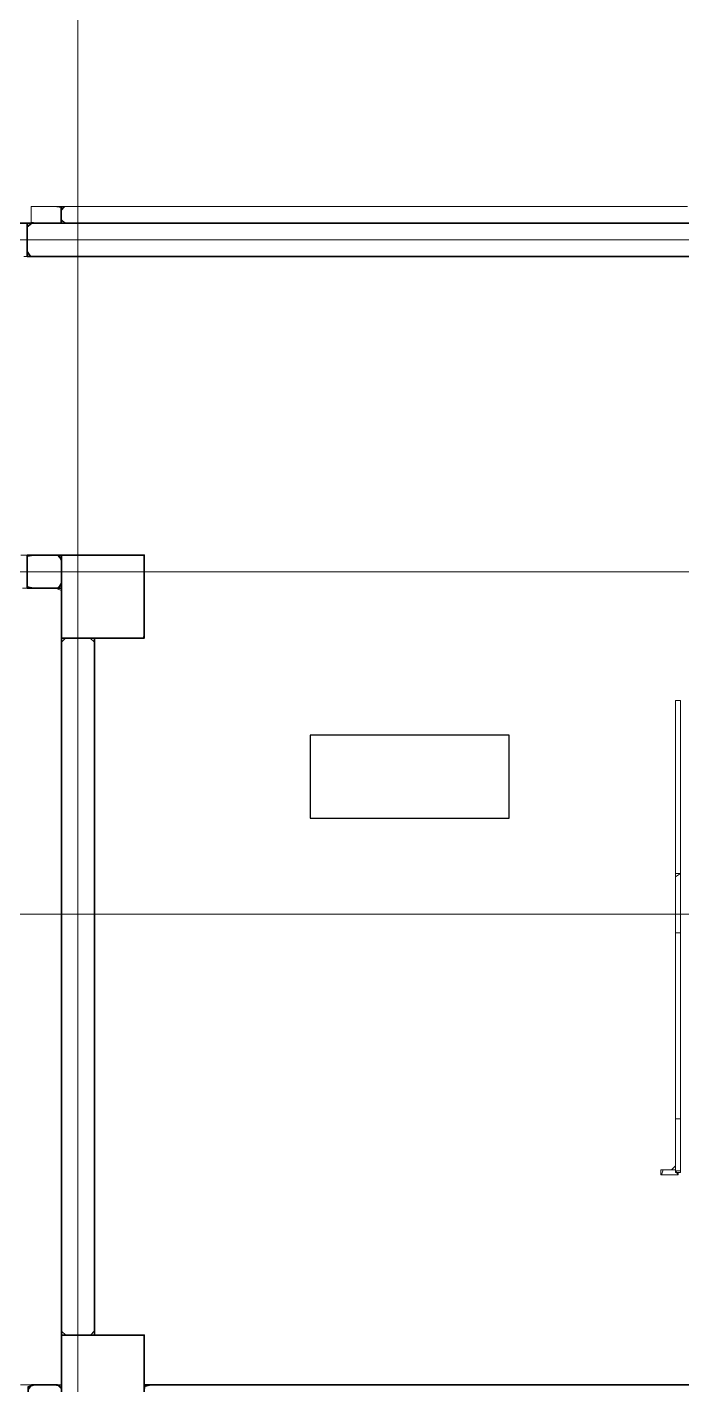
# Model space of a CAD drawing. Header units: metres. Extents: x -15 to 373, y -62 to 319.
# Drawn here: x 154.2 to 193.7, y 66.5 to 148.3 of the extents above; entities that cross this region are included whole.
import ezdxf

# ---------------------------------------------------------------- set-up
doc = ezdxf.new("R2010")
doc.units = ezdxf.units.M
for name, color, linetype in [('A-ANNO', 7, 'Continuous'), ('A-COLU', 7, 'Continuous'), ('A-MAT', 7, 'Continuous'), ('A-SLAB', 7, 'Continuous'), ('A-WALL', 7, 'Continuous')]:
    doc.layers.add(name, color=color, linetype=linetype)

msp = doc.modelspace()

# ---------------------------------------------------------------- linework, layer by layer
at = {"linetype": 'Continuous', "lineweight": 25}
msp.add_lwpolyline([(171.309, 100.608), (183.309, 100.608), (183.309, 105.608), (171.309, 105.608), (171.309, 100.608)], close=True, dxfattribs=at)
at = {"layer": 'A-ANNO', "linetype": 'Continuous', "lineweight": 18, "true_color": 0x000000}
for p, q in [((157.307, 212.821), (157.307, 24.453)), ((49.88, 135.461), (238.807, 135.461)), ((20.207, 115.461), (280.686, 115.461)), ((43.31, 94.818), (293.307, 94.818))]:
    msp.add_line(p, q, dxfattribs=at)
at = {"layer": 'A-COLU', "linetype": 'Continuous', "lineweight": 35, "true_color": 0x000000}
for points in [[(156.307, 116.461), (156.807, 116.461), (157.307, 116.461), (157.807, 116.461), (158.307, 116.461), (158.807, 116.461), (159.307, 116.461), (159.807, 116.461), (160.307, 116.461), (160.807, 116.461), (161.307, 116.461)], [(156.307, 111.461), (156.307, 111.961), (156.307, 112.461), (156.307, 112.961), (156.307, 113.461), (156.307, 113.961), (156.307, 114.461), (156.307, 114.961), (156.307, 115.461), (156.307, 115.961), (156.307, 116.461)], [(161.307, 116.461), (161.307, 115.961), (161.307, 115.461), (161.307, 114.961), (161.307, 114.461), (161.307, 113.961), (161.307, 113.461), (161.307, 112.961), (161.307, 112.461), (161.307, 111.961), (161.307, 111.461)], [(161.307, 111.461), (160.807, 111.461), (160.307, 111.461), (159.807, 111.461), (159.307, 111.461), (158.807, 111.461), (158.307, 111.461), (157.807, 111.461), (157.307, 111.461), (156.807, 111.461), (156.307, 111.461)], [(156.307, 69.461), (156.807, 69.461), (157.307, 69.461), (157.807, 69.461), (158.307, 69.461), (158.807, 69.461), (159.307, 69.461), (159.807, 69.461), (160.307, 69.461), (160.807, 69.461), (161.307, 69.461)], [(156.307, 64.461), (156.307, 64.961), (156.307, 65.461), (156.307, 65.961), (156.307, 66.461), (156.307, 66.961), (156.307, 67.461), (156.307, 67.961), (156.307, 68.461), (156.307, 68.961), (156.307, 69.461)], [(156.307, 66.461), (156.307, 66.961), (156.307, 67.461), (156.307, 67.961), (156.307, 68.461), (156.307, 68.961), (156.307, 69.461), (156.307, 69.461), (156.807, 69.461), (157.307, 69.461), (157.807, 69.461), (158.307, 69.461), (158.807, 69.461), (159.307, 69.461), (159.807, 69.461), (160.307, 69.461), (160.807, 69.461), (161.307, 69.461), (161.307, 68.961), (161.307, 68.461), (161.307, 67.961), (161.307, 67.461), (161.307, 66.961), (161.307, 66.461)], [(161.307, 69.461), (161.307, 68.961), (161.307, 68.461), (161.307, 67.961), (161.307, 67.461), (161.307, 66.961), (161.307, 66.461), (161.307, 65.961), (161.307, 65.461), (161.307, 64.961), (161.307, 64.461)]]:
    msp.add_lwpolyline(points, dxfattribs=at)
msp.add_lwpolyline([(156.307, 116.461), (156.807, 116.461), (157.307, 116.461), (157.807, 116.461), (158.307, 116.461), (158.807, 116.461), (159.307, 116.461), (159.807, 116.461), (160.307, 116.461), (160.807, 116.461), (161.307, 116.461), (161.307, 115.961), (161.307, 115.461), (161.307, 114.961), (161.307, 114.461), (161.307, 113.961), (161.307, 113.461), (161.307, 112.961), (161.307, 112.461), (161.307, 111.961), (161.307, 111.461), (160.807, 111.461), (160.307, 111.461), (159.807, 111.461), (159.307, 111.461), (158.807, 111.461), (158.307, 111.461), (157.807, 111.461), (157.307, 111.461), (156.807, 111.461), (156.307, 111.461), (156.307, 111.961), (156.307, 112.461), (156.307, 112.961), (156.307, 113.461), (156.307, 113.961), (156.307, 114.461), (156.307, 114.961), (156.307, 115.461), (156.307, 115.961), (156.307, 116.461)], close=True, dxfattribs=at)
at = {"layer": 'A-MAT', "linetype": 'Continuous', "lineweight": 18, "true_color": 0x000000}
for points in [[(154.492, 136.461), (154.492, 136.586), (154.492, 136.711), (154.492, 136.836), (154.492, 136.961), (154.492, 137.086), (154.492, 137.211), (154.492, 137.336), (154.492, 137.461)], [(156.307, 137.461), (156.08, 137.461), (155.853, 137.461), (155.626, 137.461), (155.399, 137.461), (155.172, 137.461), (154.945, 137.461), (154.718, 137.461), (154.492, 137.461)], [(156.277, 137.461), (156.277, 137.336), (156.277, 137.211), (156.277, 137.086), (156.277, 136.961), (156.277, 136.836), (156.277, 136.711), (156.277, 136.586), (156.277, 136.461)], [(156.277, 137.461), (156.774, 137.461), (157.272, 137.461), (157.769, 137.461), (158.266, 137.461), (158.763, 137.461), (159.26, 137.461), (159.757, 137.461), (160.255, 137.461), (160.752, 137.461), (161.249, 137.461), (161.746, 137.461), (162.243, 137.461), (162.741, 137.461), (163.238, 137.461), (163.735, 137.461), (164.232, 137.461), (164.729, 137.461), (165.226, 137.461), (165.724, 137.461), (166.221, 137.461), (166.718, 137.461), (167.215, 137.461), (167.712, 137.461), (168.21, 137.461), (168.707, 137.461), (169.204, 137.461), (169.701, 137.461), (170.198, 137.461), (170.695, 137.461), (171.193, 137.461), (171.69, 137.461), (172.187, 137.461), (172.684, 137.461), (173.181, 137.461), (173.679, 137.461), (174.176, 137.461), (174.673, 137.461), (175.17, 137.461), (175.667, 137.461), (176.164, 137.461), (176.662, 137.461), (177.159, 137.461), (177.656, 137.461), (178.153, 137.461), (178.65, 137.461), (179.148, 137.461), (179.645, 137.461), (180.142, 137.461), (180.639, 137.461), (181.136, 137.461), (181.633, 137.461), (182.131, 137.461), (182.628, 137.461), (183.125, 137.461), (183.622, 137.461), (184.119, 137.461), (184.617, 137.461), (185.114, 137.461), (185.611, 137.461), (186.108, 137.461), (186.605, 137.461), (187.102, 137.461), (187.6, 137.461), (188.097, 137.461), (188.594, 137.461), (189.091, 137.461), (189.588, 137.461), (190.086, 137.461), (190.583, 137.461), (191.08, 137.461), (191.577, 137.461), (192.074, 137.461), (192.571, 137.461), (193.069, 137.461), (193.566, 137.461), (194.063, 137.461)], [(193.928, 136.461), (193.43, 136.461), (192.931, 136.461), (192.432, 136.461), (191.934, 136.461), (191.435, 136.461), (190.936, 136.461), (190.437, 136.461), (189.939, 136.461), (189.44, 136.461), (188.941, 136.461), (188.443, 136.461), (187.944, 136.461), (187.445, 136.461), (186.947, 136.461), (186.448, 136.461), (185.949, 136.461), (185.451, 136.461), (184.952, 136.461), (184.453, 136.461), (183.954, 136.461), (183.456, 136.461), (182.957, 136.461), (182.458, 136.461), (181.96, 136.461), (181.461, 136.461), (180.962, 136.461), (180.464, 136.461), (179.965, 136.461), (179.466, 136.461), (178.968, 136.461), (178.469, 136.461), (177.97, 136.461), (177.472, 136.461), (176.973, 136.461), (176.474, 136.461), (175.975, 136.461), (175.477, 136.461), (174.978, 136.461), (174.479, 136.461), (173.981, 136.461), (173.482, 136.461), (172.983, 136.461), (172.485, 136.461), (171.986, 136.461), (171.487, 136.461), (170.989, 136.461), (170.49, 136.461), (169.991, 136.461), (169.492, 136.461), (168.994, 136.461), (168.495, 136.461), (167.996, 136.461), (167.498, 136.461), (166.999, 136.461), (166.5, 136.461), (166.002, 136.461), (165.503, 136.461), (165.004, 136.461), (164.506, 136.461), (164.007, 136.461), (163.508, 136.461), (163.009, 136.461), (162.511, 136.461), (162.012, 136.461), (161.513, 136.461), (161.015, 136.461), (160.516, 136.461), (160.017, 136.461), (159.519, 136.461), (159.02, 136.461), (158.521, 136.461), (158.023, 136.461), (157.524, 136.461), (157.025, 136.461), (156.526, 136.461), (156.277, 136.71), (156.277, 137.209), (156.524, 137.461), (157.023, 137.461), (157.521, 137.461), (158.02, 137.461), (158.519, 137.461), (159.017, 137.461), (159.516, 137.461), (160.015, 137.461), (160.513, 137.461), (161.012, 137.461), (161.511, 137.461), (162.009, 137.461), (162.508, 137.461), (163.007, 137.461), (163.506, 137.461), (164.004, 137.461), (164.503, 137.461), (165.002, 137.461), (165.5, 137.461), (165.999, 137.461), (166.498, 137.461), (166.996, 137.461), (167.495, 137.461), (167.994, 137.461), (168.492, 137.461), (168.991, 137.461), (169.49, 137.461), (169.989, 137.461), (170.487, 137.461), (170.986, 137.461), (171.485, 137.461), (171.983, 137.461), (172.482, 137.461), (172.981, 137.461), (173.479, 137.461), (173.978, 137.461), (174.477, 137.461), (174.975, 137.461), (175.474, 137.461), (175.973, 137.461), (176.472, 137.461), (176.97, 137.461), (177.469, 137.461), (177.968, 137.461), (178.466, 137.461), (178.965, 137.461), (179.464, 137.461), (179.962, 137.461), (180.461, 137.461), (180.96, 137.461), (181.458, 137.461), (181.957, 137.461), (182.456, 137.461), (182.954, 137.461), (183.453, 137.461), (183.952, 137.461), (184.451, 137.461), (184.949, 137.461), (185.448, 137.461), (185.947, 137.461), (186.445, 137.461), (186.944, 137.461), (187.443, 137.461), (187.941, 137.461), (188.44, 137.461), (188.939, 137.461), (189.437, 137.461), (189.936, 137.461), (190.435, 137.461), (190.934, 137.461), (191.432, 137.461), (191.931, 137.461), (192.43, 137.461), (192.928, 137.461), (193.427, 137.461), (193.926, 137.461)], [(194.04, 136.461), (193.541, 136.461), (193.042, 136.461), (192.544, 136.461), (192.045, 136.461), (191.546, 136.461), (191.048, 136.461), (190.549, 136.461), (190.05, 136.461), (189.551, 136.461), (189.053, 136.461), (188.554, 136.461), (188.055, 136.461), (187.557, 136.461), (187.058, 136.461), (186.559, 136.461), (186.061, 136.461), (185.562, 136.461), (185.063, 136.461), (184.565, 136.461), (184.066, 136.461), (183.567, 136.461), (183.069, 136.461), (182.57, 136.461), (182.071, 136.461), (181.572, 136.461), (181.074, 136.461), (180.575, 136.461), (180.076, 136.461), (179.578, 136.461), (179.079, 136.461), (178.58, 136.461), (178.082, 136.461), (177.583, 136.461), (177.084, 136.461), (176.586, 136.461), (176.087, 136.461), (175.588, 136.461), (175.089, 136.461), (174.591, 136.461), (174.092, 136.461), (173.593, 136.461), (173.095, 136.461), (172.596, 136.461), (172.097, 136.461), (171.599, 136.461), (171.1, 136.461), (170.601, 136.461), (170.103, 136.461), (169.604, 136.461), (169.105, 136.461), (168.606, 136.461), (168.108, 136.461), (167.609, 136.461), (167.11, 136.461), (166.612, 136.461), (166.113, 136.461), (165.614, 136.461), (165.116, 136.461), (164.617, 136.461), (164.118, 136.461), (163.62, 136.461), (163.121, 136.461), (162.622, 136.461), (162.123, 136.461), (161.625, 136.461), (161.126, 136.461), (160.627, 136.461), (160.129, 136.461), (159.63, 136.461), (159.131, 136.461), (158.633, 136.461), (158.134, 136.461), (157.635, 136.461), (157.137, 136.461), (156.638, 136.461), (156.277, 136.598), (156.277, 137.097), (156.412, 137.461), (156.911, 137.461), (157.41, 137.461), (157.909, 137.461), (158.407, 137.461), (158.906, 137.461), (159.405, 137.461), (159.903, 137.461), (160.402, 137.461), (160.901, 137.461), (161.399, 137.461), (161.898, 137.461), (162.397, 137.461), (162.895, 137.461), (163.394, 137.461), (163.893, 137.461), (164.392, 137.461), (164.89, 137.461), (165.389, 137.461), (165.888, 137.461), (166.386, 137.461), (166.885, 137.461), (167.384, 137.461), (167.882, 137.461), (168.381, 137.461), (168.88, 137.461), (169.378, 137.461), (169.877, 137.461), (170.376, 137.461), (170.875, 137.461), (171.373, 137.461), (171.872, 137.461), (172.371, 137.461), (172.869, 137.461), (173.368, 137.461), (173.867, 137.461), (174.365, 137.461), (174.864, 137.461), (175.363, 137.461), (175.861, 137.461), (176.36, 137.461), (176.859, 137.461), (177.357, 137.461), (177.856, 137.461), (178.355, 137.461), (178.854, 137.461), (179.352, 137.461), (179.851, 137.461), (180.35, 137.461), (180.848, 137.461), (181.347, 137.461), (181.846, 137.461), (182.344, 137.461), (182.843, 137.461), (183.342, 137.461), (183.84, 137.461), (184.339, 137.461), (184.838, 137.461), (185.337, 137.461), (185.835, 137.461), (186.334, 137.461), (186.833, 137.461), (187.331, 137.461), (187.83, 137.461), (188.329, 137.461), (188.827, 137.461), (189.326, 137.461), (189.825, 137.461), (190.323, 137.461), (190.822, 137.461), (191.321, 137.461), (191.82, 137.461), (192.318, 137.461), (192.817, 137.461), (193.316, 137.461), (193.814, 137.461)], [(156.307, 136.461), (156.307, 136.586), (156.307, 136.711), (156.307, 136.836), (156.307, 136.961), (156.307, 137.086), (156.307, 137.211), (156.307, 137.336), (156.307, 137.461)], [(145.842, 136.46), (146.336, 136.46), (146.83, 136.46), (147.324, 136.46), (147.818, 136.46), (148.312, 136.46), (148.806, 136.46), (149.3, 136.46), (149.795, 136.46), (150.289, 136.46), (150.783, 136.46), (151.277, 136.46), (151.771, 136.46), (152.265, 136.46), (152.759, 136.46), (153.253, 136.46), (153.747, 136.46), (154.242, 136.46)], [(154.492, 136.461), (154.718, 136.461), (154.945, 136.461), (155.172, 136.461), (155.399, 136.461), (155.626, 136.461), (155.853, 136.461), (156.08, 136.461), (156.307, 136.461)], [(156.277, 136.461), (156.774, 136.461), (157.272, 136.461), (157.769, 136.461), (158.266, 136.461), (158.763, 136.461), (159.26, 136.461), (159.757, 136.461), (160.255, 136.461), (160.752, 136.461), (161.249, 136.461), (161.746, 136.461), (162.243, 136.461), (162.741, 136.461), (163.238, 136.461), (163.735, 136.461), (164.232, 136.461), (164.729, 136.461), (165.226, 136.461), (165.724, 136.461), (166.221, 136.461), (166.718, 136.461), (167.215, 136.461), (167.712, 136.461), (168.21, 136.461), (168.707, 136.461), (169.204, 136.461), (169.701, 136.461), (170.198, 136.461), (170.695, 136.461), (171.193, 136.461), (171.69, 136.461), (172.187, 136.461), (172.684, 136.461), (173.181, 136.461), (173.679, 136.461), (174.176, 136.461), (174.673, 136.461), (175.17, 136.461), (175.667, 136.461), (176.164, 136.461), (176.662, 136.461), (177.159, 136.461), (177.656, 136.461), (178.153, 136.461), (178.65, 136.461), (179.148, 136.461), (179.645, 136.461), (180.142, 136.461), (180.639, 136.461), (181.136, 136.461), (181.633, 136.461), (182.131, 136.461), (182.628, 136.461), (183.125, 136.461), (183.622, 136.461), (184.119, 136.461), (184.617, 136.461), (185.114, 136.461), (185.611, 136.461), (186.108, 136.461), (186.605, 136.461), (187.102, 136.461), (187.6, 136.461), (188.097, 136.461), (188.594, 136.461), (189.091, 136.461), (189.588, 136.461), (190.086, 136.461), (190.583, 136.461), (191.08, 136.461), (191.577, 136.461), (192.074, 136.461), (192.571, 136.461), (193.069, 136.461), (193.566, 136.461), (194.063, 136.461)], [(154.048, 134.461), (154.548, 134.461), (155.047, 134.461), (155.547, 134.461), (156.046, 134.461), (156.546, 134.461), (157.045, 134.461), (157.545, 134.461), (158.044, 134.461), (158.544, 134.461), (159.043, 134.461), (159.543, 134.461), (160.042, 134.461), (160.542, 134.461), (161.041, 134.461), (161.541, 134.461), (162.04, 134.461), (162.54, 134.461), (163.039, 134.461), (163.539, 134.461), (164.038, 134.461), (164.537, 134.461), (165.037, 134.461), (165.536, 134.461), (166.036, 134.461), (166.535, 134.461), (167.035, 134.461), (167.534, 134.461), (168.034, 134.461), (168.533, 134.461), (169.033, 134.461), (169.532, 134.461), (170.032, 134.461), (170.531, 134.461), (171.031, 134.461), (171.53, 134.461), (172.03, 134.461), (172.529, 134.461), (173.029, 134.461), (173.528, 134.461), (174.028, 134.461), (174.527, 134.461), (175.026, 134.461), (175.526, 134.461), (176.025, 134.461), (176.525, 134.461), (177.024, 134.461), (177.524, 134.461), (178.023, 134.461), (178.523, 134.461), (179.022, 134.461), (179.522, 134.461), (180.021, 134.461), (180.521, 134.461), (181.02, 134.461), (181.52, 134.461), (182.019, 134.461), (182.519, 134.461), (183.018, 134.461), (183.518, 134.461), (184.017, 134.461), (184.517, 134.461), (185.016, 134.461), (185.516, 134.461), (186.015, 134.461), (186.514, 134.461), (187.014, 134.461), (187.513, 134.461), (188.013, 134.461), (188.512, 134.461), (189.012, 134.461), (189.511, 134.461), (190.011, 134.461), (190.51, 134.461), (191.01, 134.461), (191.509, 134.461), (192.009, 134.461), (192.508, 134.461), (193.008, 134.461), (193.507, 134.461), (194.007, 134.461)], [(193.766, 66.461), (193.267, 66.461), (192.767, 66.461), (192.268, 66.461), (191.768, 66.461), (191.269, 66.461), (190.769, 66.461), (190.27, 66.461), (189.771, 66.461), (189.271, 66.461), (188.772, 66.461), (188.272, 66.461), (187.773, 66.461), (187.273, 66.461), (186.774, 66.461), (186.274, 66.461), (185.775, 66.461), (185.275, 66.461), (184.776, 66.461), (184.276, 66.461), (183.777, 66.461), (183.277, 66.461), (182.778, 66.461), (182.278, 66.461), (181.779, 66.461), (181.279, 66.461), (180.78, 66.461), (180.28, 66.461), (179.781, 66.461), (179.281, 66.461), (178.782, 66.461), (178.283, 66.461), (177.783, 66.461), (177.284, 66.461), (176.784, 66.461), (176.285, 66.461), (175.785, 66.461), (175.286, 66.461), (174.786, 66.461), (174.287, 66.461), (173.787, 66.461), (173.288, 66.461), (172.788, 66.461), (172.289, 66.461), (171.789, 66.461), (171.29, 66.461), (170.79, 66.461), (170.291, 66.461), (169.791, 66.461), (169.292, 66.461), (168.792, 66.461), (168.293, 66.461), (167.794, 66.461), (167.294, 66.461), (166.795, 66.461), (166.295, 66.461), (165.796, 66.461), (165.296, 66.461), (164.797, 66.461), (164.297, 66.461), (163.798, 66.461), (163.298, 66.461), (162.799, 66.461), (162.299, 66.461), (161.8, 66.461), (161.307, 66.467), (161.307, 66.966), (161.307, 67.466), (161.307, 67.965), (161.307, 68.465), (161.307, 68.964), (161.303, 69.461), (160.804, 69.461), (160.304, 69.461), (159.805, 69.461), (159.306, 69.461), (158.806, 69.461), (158.307, 69.461), (158.307, 69.461), (158.307, 69.96), (158.307, 70.46), (158.307, 70.959), (158.307, 71.459), (158.307, 71.958), (158.307, 72.458), (158.307, 72.957), (158.307, 73.456), (158.307, 73.956), (158.307, 74.455), (158.307, 74.955), (158.307, 75.454), (158.307, 75.954), (158.307, 76.453), (158.307, 76.953), (158.307, 77.452), (158.307, 77.952), (158.307, 78.451), (158.307, 78.951), (158.307, 79.45), (158.307, 79.95), (158.307, 80.449), (158.307, 80.949), (158.307, 81.448), (158.307, 81.948), (158.307, 82.447), (158.307, 82.947), (158.307, 83.446), (158.307, 83.945), (158.307, 84.445), (158.307, 84.944), (158.307, 85.444), (158.307, 85.943), (158.307, 86.443), (158.307, 86.942), (158.307, 87.442), (158.307, 87.941), (158.307, 88.441), (158.307, 88.94), (158.307, 89.44), (158.307, 89.939), (158.307, 90.439), (158.307, 90.938), (158.307, 91.438), (158.307, 91.937), (158.307, 92.437), (158.307, 92.936), (158.307, 93.436), (158.307, 93.935), (158.307, 94.435), (158.307, 94.934), (158.307, 95.433), (158.307, 95.933), (158.307, 96.432), (158.307, 96.932), (158.307, 97.431), (158.307, 97.931), (158.307, 98.43), (158.307, 98.93), (158.307, 99.429), (158.307, 99.929), (158.307, 100.428), (158.307, 100.928), (158.307, 101.427), (158.307, 101.927), (158.307, 102.426), (158.307, 102.926), (158.307, 103.425), (158.307, 103.925), (158.307, 104.424), (158.307, 104.924), (158.307, 105.423), (158.307, 105.923), (158.307, 106.422), (158.307, 106.921), (158.307, 107.421), (158.307, 107.92), (158.307, 108.42), (158.307, 108.919), (158.307, 109.419), (158.307, 109.918), (158.307, 110.418), (158.307, 110.917), (158.307, 111.417), (158.762, 111.461), (159.262, 111.461), (159.761, 111.461), (160.261, 111.461), (160.76, 111.461), (161.26, 111.461), (161.307, 111.913), (161.307, 112.413), (161.307, 112.912), (161.307, 113.412), (161.307, 113.911), (161.307, 114.41), (161.307, 114.91), (161.307, 115.409), (161.307, 115.909), (161.307, 116.408), (160.859, 116.461), (160.36, 116.461), (159.86, 116.461), (159.361, 116.461), (158.861, 116.461), (158.362, 116.461), (157.863, 116.461), (157.363, 116.461), (156.864, 116.461), (156.364, 116.461), (155.865, 116.461), (155.365, 116.461), (154.866, 116.461), (154.366, 116.461), (153.867, 116.461)], [(153.955, 114.461), (154.453, 114.461), (154.951, 114.461), (155.45, 114.461), (155.948, 114.461), (156.307, 114.321), (156.307, 113.822), (156.307, 113.324), (156.307, 112.826), (156.307, 112.327), (156.307, 111.829), (156.307, 111.331), (156.307, 110.832), (156.307, 110.334), (156.307, 109.836), (156.307, 109.337), (156.307, 108.839), (156.307, 108.34), (156.307, 107.842), (156.307, 107.344), (156.307, 106.845), (156.307, 106.347), (156.307, 105.849), (156.307, 105.35), (156.307, 104.852), (156.307, 104.354), (156.307, 103.855), (156.307, 103.357), (156.307, 102.858), (156.307, 102.36), (156.307, 101.862), (156.307, 101.363), (156.307, 100.865), (156.307, 100.367), (156.307, 99.868), (156.307, 99.37), (156.307, 98.872), (156.307, 98.373), (156.307, 97.875), (156.307, 97.377), (156.307, 96.878), (156.307, 96.38), (156.307, 95.881), (156.307, 95.383), (156.307, 94.885), (156.307, 94.386), (156.307, 93.888), (156.307, 93.39), (156.307, 92.891), (156.307, 92.393), (156.307, 91.895), (156.307, 91.396), (156.307, 90.898), (156.307, 90.399), (156.307, 89.901), (156.307, 89.403), (156.307, 88.904), (156.307, 88.406), (156.307, 87.908), (156.307, 87.409), (156.307, 86.911), (156.307, 86.413), (156.307, 85.914), (156.307, 85.416), (156.307, 84.917), (156.307, 84.419), (156.307, 83.921), (156.307, 83.422), (156.307, 82.924), (156.307, 82.426), (156.307, 81.927), (156.307, 81.429), (156.307, 80.931), (156.307, 80.432), (156.307, 79.934), (156.307, 79.436), (156.307, 78.937), (156.307, 78.439), (156.307, 77.94), (156.307, 77.442), (156.307, 76.944), (156.307, 76.445), (156.307, 75.947), (156.307, 75.449), (156.307, 74.95), (156.307, 74.452), (156.307, 73.954), (156.307, 73.455), (156.307, 72.957), (156.307, 72.458), (156.307, 71.96), (156.307, 71.462), (156.307, 70.963), (156.307, 70.465), (156.307, 69.967), (156.307, 69.468), (156.307, 68.97), (156.307, 68.472), (156.307, 67.973), (156.307, 67.475), (156.307, 66.977), (156.307, 66.478), (155.826, 66.461), (155.327, 66.461), (154.829, 66.461), (154.331, 66.461), (153.832, 66.461)], [(193.357, 97.273), (193.357, 97.769), (193.357, 98.265), (193.357, 98.762), (193.357, 99.258), (193.357, 99.754), (193.357, 100.25), (193.357, 100.747), (193.357, 101.243), (193.357, 101.739), (193.357, 102.236), (193.357, 102.732), (193.357, 103.228), (193.357, 103.725), (193.357, 104.221), (193.357, 104.717), (193.357, 105.213), (193.357, 105.71), (193.357, 106.206), (193.357, 106.702), (193.357, 107.199), (193.357, 107.695)], [(193.357, 107.695), (193.394, 107.695), (193.432, 107.695), (193.469, 107.695), (193.507, 107.695), (193.544, 107.695), (193.582, 107.695), (193.619, 107.695), (193.657, 107.695)], [(193.657, 97.273), (193.657, 97.769), (193.657, 98.265), (193.657, 98.762), (193.657, 99.258), (193.657, 99.754), (193.657, 100.25), (193.657, 100.747), (193.657, 101.243), (193.657, 101.739), (193.657, 102.236), (193.657, 102.732), (193.657, 103.228), (193.657, 103.725), (193.657, 104.221), (193.657, 104.717), (193.657, 105.213), (193.657, 105.71), (193.657, 106.206), (193.657, 106.702), (193.657, 107.199), (193.657, 107.695)], [(193.657, 97.273), (193.357, 97.075), (193.357, 96.577), (193.357, 96.079), (193.357, 95.582), (193.357, 95.084), (193.357, 94.586), (193.357, 94.088), (193.357, 93.591), (193.357, 93.093), (193.357, 92.595), (193.357, 92.097), (193.357, 91.599), (193.357, 91.102), (193.357, 90.604), (193.357, 90.106), (193.357, 89.608), (193.357, 89.111), (193.357, 88.613), (193.357, 88.115), (193.357, 87.617), (193.357, 87.119), (193.357, 86.622), (193.357, 86.124), (193.357, 85.626), (193.357, 85.128), (193.357, 84.631), (193.357, 84.133), (193.357, 83.635), (193.357, 83.137), (193.357, 82.64), (193.357, 82.142), (193.357, 81.644), (193.357, 81.146), (193.357, 80.648), (193.357, 80.151), (193.357, 79.653), (193.101, 79.411), (192.603, 79.411), (192.508, 79.111), (193.005, 79.111), (193.503, 79.111), (193.357, 79.366), (193.657, 79.353), (193.657, 79.851), (193.657, 80.348), (193.657, 80.846), (193.657, 81.344), (193.657, 81.842), (193.657, 82.34), (193.657, 82.837), (193.657, 83.335), (193.657, 83.833), (193.657, 84.331), (193.657, 84.828), (193.657, 85.326), (193.657, 85.824), (193.657, 86.322), (193.657, 86.819), (193.657, 87.317), (193.657, 87.815), (193.657, 88.313), (193.657, 88.811), (193.657, 89.308), (193.657, 89.806), (193.657, 90.304), (193.657, 90.802), (193.657, 91.299), (193.657, 91.797), (193.657, 92.295), (193.657, 92.793), (193.657, 93.291), (193.657, 93.788), (193.657, 94.286), (193.657, 94.784), (193.657, 95.282), (193.657, 95.779), (193.657, 96.277), (193.657, 96.775), (193.657, 97.273)], [(193.357, 97.273), (193.357, 96.825), (193.357, 96.378), (193.357, 95.931), (193.357, 95.484), (193.357, 95.037), (193.357, 94.589), (193.357, 94.142), (193.357, 93.695)], [(193.357, 97.273), (193.357, 96.825), (193.357, 96.378), (193.357, 95.931), (193.357, 95.484), (193.357, 95.037), (193.357, 94.589), (193.357, 94.142), (193.357, 93.695)], [(193.657, 97.273), (193.619, 97.273), (193.582, 97.273), (193.544, 97.273), (193.507, 97.273), (193.469, 97.273), (193.432, 97.273), (193.394, 97.273), (193.357, 97.273)], [(193.657, 93.695), (193.657, 94.142), (193.657, 94.589), (193.657, 95.037), (193.657, 95.484), (193.657, 95.931), (193.657, 96.378), (193.657, 96.825), (193.657, 97.273)], [(193.657, 93.695), (193.657, 94.142), (193.657, 94.589), (193.657, 95.037), (193.657, 95.484), (193.657, 95.931), (193.657, 96.378), (193.657, 96.825), (193.657, 97.273)], [(193.357, 93.695), (193.357, 93.208), (193.357, 92.721), (193.357, 92.234), (193.357, 91.747), (193.357, 91.26), (193.357, 90.773), (193.357, 90.286), (193.357, 89.799), (193.357, 89.312), (193.357, 88.825), (193.357, 88.338), (193.357, 87.851), (193.357, 87.365), (193.357, 86.878), (193.357, 86.391), (193.357, 85.904), (193.357, 85.417), (193.357, 84.93), (193.357, 84.443), (193.357, 83.956), (193.357, 83.469), (193.357, 82.982), (193.357, 82.495)], [(193.357, 93.695), (193.394, 93.695), (193.432, 93.695), (193.469, 93.695), (193.507, 93.695), (193.544, 93.695), (193.582, 93.695), (193.619, 93.695), (193.657, 93.695)], [(193.357, 93.695), (193.357, 93.208), (193.357, 92.721), (193.357, 92.234), (193.357, 91.747), (193.357, 91.26), (193.357, 90.773), (193.357, 90.286), (193.357, 89.799), (193.357, 89.312), (193.357, 88.825), (193.357, 88.338), (193.357, 87.851), (193.357, 87.365), (193.357, 86.878), (193.357, 86.391), (193.357, 85.904), (193.357, 85.417), (193.357, 84.93), (193.357, 84.443), (193.357, 83.956), (193.357, 83.469), (193.357, 82.982), (193.357, 82.495)], [(193.357, 93.695), (193.394, 93.695), (193.432, 93.695), (193.469, 93.695), (193.507, 93.695), (193.544, 93.695), (193.582, 93.695), (193.619, 93.695), (193.657, 93.695)], [(193.657, 82.495), (193.657, 82.982), (193.657, 83.469), (193.657, 83.956), (193.657, 84.443), (193.657, 84.93), (193.657, 85.417), (193.657, 85.904), (193.657, 86.391), (193.657, 86.878), (193.657, 87.365), (193.657, 87.851), (193.657, 88.338), (193.657, 88.825), (193.657, 89.312), (193.657, 89.799), (193.657, 90.286), (193.657, 90.773), (193.657, 91.26), (193.657, 91.747), (193.657, 92.234), (193.657, 92.721), (193.657, 93.208), (193.657, 93.695)], [(193.657, 93.695), (193.657, 93.208), (193.657, 92.721), (193.657, 92.234), (193.657, 91.747), (193.657, 91.26), (193.657, 90.773), (193.657, 90.286), (193.657, 89.799), (193.657, 89.312), (193.657, 88.825), (193.657, 88.338), (193.657, 87.851), (193.657, 87.365), (193.657, 86.878), (193.657, 86.391), (193.657, 85.904), (193.657, 85.417), (193.657, 84.93), (193.657, 84.443), (193.657, 83.956), (193.657, 83.469), (193.657, 82.982), (193.657, 82.495)], [(193.657, 82.495), (193.619, 82.495), (193.582, 82.495), (193.544, 82.495), (193.507, 82.495), (193.469, 82.495), (193.432, 82.495), (193.394, 82.495), (193.357, 82.495)], [(193.357, 82.495), (193.357, 82.091), (193.357, 81.686), (193.357, 81.282), (193.357, 80.878), (193.357, 80.474), (193.357, 80.069), (193.357, 79.665), (193.357, 79.261)], [(193.657, 82.495), (193.619, 82.495), (193.582, 82.495), (193.544, 82.495), (193.507, 82.495), (193.469, 82.495), (193.432, 82.495), (193.394, 82.495), (193.357, 82.495)], [(193.657, 82.495), (193.657, 82.091), (193.657, 81.686), (193.657, 81.282), (193.657, 80.878), (193.657, 80.474), (193.657, 80.069), (193.657, 79.665), (193.657, 79.261)], [(193.357, 79.411), (193.244, 79.411), (193.132, 79.411), (193.019, 79.411), (192.907, 79.411), (192.794, 79.411), (192.682, 79.411), (192.569, 79.411), (192.457, 79.411)], [(192.457, 79.411), (192.569, 79.411), (192.682, 79.411), (192.794, 79.411), (192.907, 79.411), (193.019, 79.411), (193.132, 79.411), (193.244, 79.411), (193.357, 79.411)], [(192.457, 79.111), (192.457, 79.148), (192.457, 79.186), (192.457, 79.223), (192.457, 79.261), (192.457, 79.298), (192.457, 79.336), (192.457, 79.373), (192.457, 79.411)], [(192.457, 79.111), (192.588, 79.111), (192.719, 79.111), (192.85, 79.111), (192.982, 79.111), (193.113, 79.111), (193.244, 79.111), (193.375, 79.111), (193.507, 79.111)], [(193.507, 79.111), (193.375, 79.111), (193.244, 79.111), (193.113, 79.111), (192.982, 79.111), (192.85, 79.111), (192.719, 79.111), (192.588, 79.111), (192.457, 79.111)], [(193.657, 79.261), (193.619, 79.261), (193.582, 79.261), (193.544, 79.261), (193.507, 79.261), (193.469, 79.261), (193.432, 79.261), (193.394, 79.261), (193.357, 79.261)], [(193.507, 79.111), (193.507, 79.129), (193.507, 79.148), (193.507, 79.167), (193.507, 79.186), (193.507, 79.204), (193.507, 79.223), (193.507, 79.242), (193.507, 79.261)], [(193.507, 79.261), (193.507, 79.242), (193.507, 79.223), (193.507, 79.204), (193.507, 79.186), (193.507, 79.167), (193.507, 79.148), (193.507, 79.129), (193.507, 79.111)]]:
    msp.add_lwpolyline(points, dxfattribs=at)
for points in [[(156.307, 136.461), (156.307, 136.93), (156.307, 137.399), (155.899, 137.461), (155.43, 137.461), (154.961, 137.461), (154.492, 137.461), (154.492, 136.991), (154.492, 136.522), (154.899, 136.461), (155.368, 136.461), (155.837, 136.461), (156.307, 136.461)], [(154.492, 137.461), (154.961, 137.461), (155.43, 137.461), (155.899, 137.461), (156.307, 137.399), (156.307, 136.93), (156.307, 136.461), (155.837, 136.461), (155.368, 136.461), (154.899, 136.461), (154.492, 136.522), (154.492, 136.991), (154.492, 137.461)]]:
    msp.add_lwpolyline(points, close=True, dxfattribs=at)
at = {"layer": 'A-SLAB', "linetype": 'Continuous', "lineweight": 35, "true_color": 0x000000}
msp.add_lwpolyline([(154.242, 136.46), (153.747, 136.46), (153.253, 136.46), (152.759, 136.46), (152.265, 136.46), (151.771, 136.46), (151.277, 136.46), (150.783, 136.46), (150.289, 136.46), (149.795, 136.46), (149.3, 136.46), (148.806, 136.46), (148.312, 136.46), (147.818, 136.46), (147.324, 136.46), (146.83, 136.46), (146.336, 136.46), (145.842, 136.46)], dxfattribs=at)
at = {"layer": 'A-WALL', "linetype": 'Continuous', "lineweight": 35, "true_color": 0x000000}
for points in [[(154.242, 134.461), (154.242, 134.711), (154.242, 134.961), (154.242, 135.211), (154.242, 135.461), (154.242, 135.711), (154.242, 135.961), (154.242, 136.211), (154.242, 136.461)], [(194.036, 136.461), (193.538, 136.461), (193.041, 136.461), (192.543, 136.461), (192.046, 136.461), (191.549, 136.461), (191.051, 136.461), (190.554, 136.461), (190.056, 136.461), (189.559, 136.461), (189.061, 136.461), (188.564, 136.461), (188.067, 136.461), (187.569, 136.461), (187.072, 136.461), (186.574, 136.461), (186.077, 136.461), (185.579, 136.461), (185.082, 136.461), (184.585, 136.461), (184.087, 136.461), (183.59, 136.461), (183.092, 136.461), (182.595, 136.461), (182.097, 136.461), (181.6, 136.461), (181.103, 136.461), (180.605, 136.461), (180.108, 136.461), (179.61, 136.461), (179.113, 136.461), (178.615, 136.461), (178.118, 136.461), (177.621, 136.461), (177.123, 136.461), (176.626, 136.461), (176.128, 136.461), (175.631, 136.461), (175.133, 136.461), (174.636, 136.461), (174.139, 136.461), (173.641, 136.461), (173.144, 136.461), (172.646, 136.461), (172.149, 136.461), (171.651, 136.461), (171.154, 136.461), (170.657, 136.461), (170.159, 136.461), (169.662, 136.461), (169.164, 136.461), (168.667, 136.461), (168.17, 136.461), (167.672, 136.461), (167.175, 136.461), (166.677, 136.461), (166.18, 136.461), (165.682, 136.461), (165.185, 136.461), (164.688, 136.461), (164.19, 136.461), (163.693, 136.461), (163.195, 136.461), (162.698, 136.461), (162.2, 136.461), (161.703, 136.461), (161.206, 136.461), (160.708, 136.461), (160.211, 136.461), (159.713, 136.461), (159.216, 136.461), (158.718, 136.461), (158.221, 136.461), (157.724, 136.461), (157.226, 136.461), (156.729, 136.461), (156.231, 136.461), (155.734, 136.461), (155.236, 136.461), (154.739, 136.461), (154.242, 136.461)], [(194.167, 134.461), (193.668, 134.461), (193.169, 134.461), (192.67, 134.461), (192.171, 134.461), (191.672, 134.461), (191.173, 134.461), (190.674, 134.461), (190.175, 134.461), (189.675, 134.461), (189.176, 134.461), (188.677, 134.461), (188.178, 134.461), (187.679, 134.461), (187.18, 134.461), (186.681, 134.461), (186.182, 134.461), (185.683, 134.461), (185.183, 134.461), (184.684, 134.461), (184.185, 134.461), (183.686, 134.461), (183.187, 134.461), (182.688, 134.461), (182.189, 134.461), (181.69, 134.461), (181.191, 134.461), (180.691, 134.461), (180.192, 134.461), (179.693, 134.461), (179.194, 134.461), (178.695, 134.461), (178.196, 134.461), (177.697, 134.461), (177.198, 134.461), (176.699, 134.461), (176.199, 134.461), (175.7, 134.461), (175.201, 134.461), (174.702, 134.461), (174.203, 134.461), (173.704, 134.461), (173.205, 134.461), (172.706, 134.461), (172.207, 134.461), (171.707, 134.461), (171.208, 134.461), (170.709, 134.461), (170.21, 134.461), (169.711, 134.461), (169.212, 134.461), (168.713, 134.461), (168.214, 134.461), (167.714, 134.461), (167.215, 134.461), (166.716, 134.461), (166.217, 134.461), (165.718, 134.461), (165.219, 134.461), (164.72, 134.461), (164.221, 134.461), (163.722, 134.461), (163.222, 134.461), (162.723, 134.461), (162.224, 134.461), (161.725, 134.461), (161.226, 134.461), (160.727, 134.461), (160.228, 134.461), (159.729, 134.461), (159.23, 134.461), (158.73, 134.461), (158.231, 134.461), (157.732, 134.461), (157.233, 134.461), (156.734, 134.461), (156.235, 134.461), (155.736, 134.461), (155.237, 134.461), (154.738, 134.461), (154.242, 134.465), (154.242, 134.964), (154.242, 135.463), (154.242, 135.962), (154.242, 136.461), (154.242, 136.461), (154.741, 136.461), (155.24, 136.461), (155.739, 136.461), (156.238, 136.461), (156.738, 136.461), (157.237, 136.461), (157.736, 136.461), (158.235, 136.461), (158.734, 136.461), (159.233, 136.461), (159.732, 136.461), (160.231, 136.461), (160.73, 136.461), (161.23, 136.461), (161.729, 136.461), (162.228, 136.461), (162.727, 136.461), (163.226, 136.461), (163.725, 136.461), (164.224, 136.461), (164.723, 136.461), (165.222, 136.461), (165.722, 136.461), (166.221, 136.461), (166.72, 136.461), (167.219, 136.461), (167.718, 136.461), (168.217, 136.461), (168.716, 136.461), (169.215, 136.461), (169.714, 136.461), (170.214, 136.461), (170.713, 136.461), (171.212, 136.461), (171.711, 136.461), (172.21, 136.461), (172.709, 136.461), (173.208, 136.461), (173.707, 136.461), (174.207, 136.461), (174.706, 136.461), (175.205, 136.461), (175.704, 136.461), (176.203, 136.461), (176.702, 136.461), (177.201, 136.461), (177.7, 136.461), (178.199, 136.461), (178.699, 136.461), (179.198, 136.461), (179.697, 136.461), (180.196, 136.461), (180.695, 136.461), (181.194, 136.461), (181.693, 136.461), (182.192, 136.461), (182.691, 136.461), (183.191, 136.461), (183.69, 136.461), (184.189, 136.461), (184.688, 136.461), (185.187, 136.461), (185.686, 136.461), (186.185, 136.461), (186.684, 136.461), (187.183, 136.461), (187.683, 136.461), (188.182, 136.461), (188.681, 136.461), (189.18, 136.461), (189.679, 136.461), (190.178, 136.461), (190.677, 136.461), (191.176, 136.461), (191.675, 136.461), (192.175, 136.461), (192.674, 136.461), (193.173, 136.461), (193.672, 136.461), (194.171, 136.461)], [(193.882, 134.461), (193.383, 134.461), (192.884, 134.461), (192.385, 134.461), (191.886, 134.461), (191.387, 134.461), (190.888, 134.461), (190.389, 134.461), (189.89, 134.461), (189.39, 134.461), (188.891, 134.461), (188.392, 134.461), (187.893, 134.461), (187.394, 134.461), (186.895, 134.461), (186.396, 134.461), (185.897, 134.461), (185.398, 134.461), (184.898, 134.461), (184.399, 134.461), (183.9, 134.461), (183.401, 134.461), (182.902, 134.461), (182.403, 134.461), (181.904, 134.461), (181.405, 134.461), (180.905, 134.461), (180.406, 134.461), (179.907, 134.461), (179.408, 134.461), (178.909, 134.461), (178.41, 134.461), (177.911, 134.461), (177.412, 134.461), (176.913, 134.461), (176.413, 134.461), (175.914, 134.461), (175.415, 134.461), (174.916, 134.461), (174.417, 134.461), (173.918, 134.461), (173.419, 134.461), (172.92, 134.461), (172.421, 134.461), (171.921, 134.461), (171.422, 134.461), (170.923, 134.461), (170.424, 134.461), (169.925, 134.461), (169.426, 134.461), (168.927, 134.461), (168.428, 134.461), (167.929, 134.461), (167.429, 134.461), (166.93, 134.461), (166.431, 134.461), (165.932, 134.461), (165.433, 134.461), (164.934, 134.461), (164.435, 134.461), (163.936, 134.461), (163.437, 134.461), (162.937, 134.461), (162.438, 134.461), (161.939, 134.461), (161.44, 134.461), (160.941, 134.461), (160.442, 134.461), (159.943, 134.461), (159.444, 134.461), (158.945, 134.461), (158.445, 134.461), (157.946, 134.461), (157.447, 134.461), (156.948, 134.461), (156.449, 134.461), (155.95, 134.461), (155.451, 134.461), (154.952, 134.461), (154.453, 134.461), (154.242, 134.75), (154.242, 135.249), (154.242, 135.748), (154.242, 136.247), (154.527, 136.461), (155.026, 136.461), (155.525, 136.461), (156.024, 136.461), (156.523, 136.461), (157.023, 136.461), (157.522, 136.461), (158.021, 136.461), (158.52, 136.461), (159.019, 136.461), (159.518, 136.461), (160.017, 136.461), (160.516, 136.461), (161.016, 136.461), (161.515, 136.461), (162.014, 136.461), (162.513, 136.461), (163.012, 136.461), (163.511, 136.461), (164.01, 136.461), (164.509, 136.461), (165.008, 136.461), (165.508, 136.461), (166.007, 136.461), (166.506, 136.461), (167.005, 136.461), (167.504, 136.461), (168.003, 136.461), (168.502, 136.461), (169.001, 136.461), (169.5, 136.461), (170, 136.461), (170.499, 136.461), (170.998, 136.461), (171.497, 136.461), (171.996, 136.461), (172.495, 136.461), (172.994, 136.461), (173.493, 136.461), (173.992, 136.461), (174.492, 136.461), (174.991, 136.461), (175.49, 136.461), (175.989, 136.461), (176.488, 136.461), (176.987, 136.461), (177.486, 136.461), (177.985, 136.461), (178.484, 136.461), (178.984, 136.461), (179.483, 136.461), (179.982, 136.461), (180.481, 136.461), (180.98, 136.461), (181.479, 136.461), (181.978, 136.461), (182.477, 136.461), (182.976, 136.461), (183.476, 136.461), (183.975, 136.461), (184.474, 136.461), (184.973, 136.461), (185.472, 136.461), (185.971, 136.461), (186.47, 136.461), (186.969, 136.461), (187.468, 136.461), (187.968, 136.461), (188.467, 136.461), (188.966, 136.461), (189.465, 136.461), (189.964, 136.461), (190.463, 136.461), (190.962, 136.461), (191.461, 136.461), (191.961, 136.461), (192.46, 136.461), (192.959, 136.461), (193.458, 136.461), (193.957, 136.461)], [(194.036, 134.461), (193.538, 134.461), (193.041, 134.461), (192.543, 134.461), (192.046, 134.461), (191.549, 134.461), (191.051, 134.461), (190.554, 134.461), (190.056, 134.461), (189.559, 134.461), (189.061, 134.461), (188.564, 134.461), (188.067, 134.461), (187.569, 134.461), (187.072, 134.461), (186.574, 134.461), (186.077, 134.461), (185.579, 134.461), (185.082, 134.461), (184.585, 134.461), (184.087, 134.461), (183.59, 134.461), (183.092, 134.461), (182.595, 134.461), (182.097, 134.461), (181.6, 134.461), (181.103, 134.461), (180.605, 134.461), (180.108, 134.461), (179.61, 134.461), (179.113, 134.461), (178.615, 134.461), (178.118, 134.461), (177.621, 134.461), (177.123, 134.461), (176.626, 134.461), (176.128, 134.461), (175.631, 134.461), (175.133, 134.461), (174.636, 134.461), (174.139, 134.461), (173.641, 134.461), (173.144, 134.461), (172.646, 134.461), (172.149, 134.461), (171.651, 134.461), (171.154, 134.461), (170.657, 134.461), (170.159, 134.461), (169.662, 134.461), (169.164, 134.461), (168.667, 134.461), (168.17, 134.461), (167.672, 134.461), (167.175, 134.461), (166.677, 134.461), (166.18, 134.461), (165.682, 134.461), (165.185, 134.461), (164.688, 134.461), (164.19, 134.461), (163.693, 134.461), (163.195, 134.461), (162.698, 134.461), (162.2, 134.461), (161.703, 134.461), (161.206, 134.461), (160.708, 134.461), (160.211, 134.461), (159.713, 134.461), (159.216, 134.461), (158.718, 134.461), (158.221, 134.461), (157.724, 134.461), (157.226, 134.461), (156.729, 134.461), (156.231, 134.461), (155.734, 134.461), (155.236, 134.461), (154.739, 134.461), (154.242, 134.461)], [(154.242, 114.461), (154.242, 114.711), (154.242, 114.961), (154.242, 115.211), (154.242, 115.461), (154.242, 115.711), (154.242, 115.961), (154.242, 116.211), (154.242, 116.461)], [(156.307, 116.461), (156.048, 116.461), (155.79, 116.461), (155.532, 116.461), (155.274, 116.461), (155.016, 116.461), (154.758, 116.461), (154.5, 116.461), (154.242, 116.461)], [(156.307, 114.461), (156.307, 114.711), (156.307, 114.961), (156.307, 115.211), (156.307, 115.461), (156.307, 115.711), (156.307, 115.961), (156.307, 116.211), (156.307, 116.461)], [(156.307, 114.461), (156.048, 114.461), (155.79, 114.461), (155.532, 114.461), (155.274, 114.461), (155.016, 114.461), (154.758, 114.461), (154.5, 114.461), (154.242, 114.461)], [(156.307, 111.461), (156.307, 110.967), (156.307, 110.472), (156.307, 109.978), (156.307, 109.484), (156.307, 108.99), (156.307, 108.496), (156.307, 108.002), (156.307, 107.508), (156.307, 107.014), (156.307, 106.519), (156.307, 106.025), (156.307, 105.531), (156.307, 105.037), (156.307, 104.543), (156.307, 104.049), (156.307, 103.555), (156.307, 103.061), (156.307, 102.567), (156.307, 102.072), (156.307, 101.578), (156.307, 101.084), (156.307, 100.59), (156.307, 100.096), (156.307, 99.602), (156.307, 99.108), (156.307, 98.614), (156.307, 98.119), (156.307, 97.625), (156.307, 97.131), (156.307, 96.637), (156.307, 96.143), (156.307, 95.649), (156.307, 95.155), (156.307, 94.661), (156.307, 94.167), (156.307, 93.672), (156.307, 93.178), (156.307, 92.684), (156.307, 92.19), (156.307, 91.696), (156.307, 91.202), (156.307, 90.708), (156.307, 90.214), (156.307, 89.719), (156.307, 89.225), (156.307, 88.731), (156.307, 88.237), (156.307, 87.743), (156.307, 87.249), (156.307, 86.755), (156.307, 86.261), (156.307, 85.767), (156.307, 85.272), (156.307, 84.778), (156.307, 84.284), (156.307, 83.79), (156.307, 83.296), (156.307, 82.802), (156.307, 82.308), (156.307, 81.814), (156.307, 81.319), (156.307, 80.825), (156.307, 80.331), (156.307, 79.837), (156.307, 79.343), (156.307, 78.849), (156.307, 78.355), (156.307, 77.861), (156.307, 77.367), (156.307, 76.872), (156.307, 76.378), (156.307, 75.884), (156.307, 75.39), (156.307, 74.896), (156.307, 74.402), (156.307, 73.908), (156.307, 73.414), (156.307, 72.919), (156.307, 72.425), (156.307, 71.931), (156.307, 71.437), (156.307, 70.943), (156.307, 70.449), (156.307, 69.955), (156.307, 69.461)], [(158.307, 111.461), (158.057, 111.461), (157.807, 111.461), (157.557, 111.461), (157.307, 111.461), (157.057, 111.461), (156.807, 111.461), (156.557, 111.461), (156.307, 111.461)], [(158.307, 69.461), (158.307, 69.955), (158.307, 70.449), (158.307, 70.943), (158.307, 71.437), (158.307, 71.931), (158.307, 72.425), (158.307, 72.919), (158.307, 73.414), (158.307, 73.908), (158.307, 74.402), (158.307, 74.896), (158.307, 75.39), (158.307, 75.884), (158.307, 76.378), (158.307, 76.872), (158.307, 77.367), (158.307, 77.861), (158.307, 78.355), (158.307, 78.849), (158.307, 79.343), (158.307, 79.837), (158.307, 80.331), (158.307, 80.825), (158.307, 81.319), (158.307, 81.814), (158.307, 82.308), (158.307, 82.802), (158.307, 83.296), (158.307, 83.79), (158.307, 84.284), (158.307, 84.778), (158.307, 85.272), (158.307, 85.767), (158.307, 86.261), (158.307, 86.755), (158.307, 87.249), (158.307, 87.743), (158.307, 88.237), (158.307, 88.731), (158.307, 89.225), (158.307, 89.719), (158.307, 90.214), (158.307, 90.708), (158.307, 91.202), (158.307, 91.696), (158.307, 92.19), (158.307, 92.684), (158.307, 93.178), (158.307, 93.672), (158.307, 94.167), (158.307, 94.661), (158.307, 95.155), (158.307, 95.649), (158.307, 96.143), (158.307, 96.637), (158.307, 97.131), (158.307, 97.625), (158.307, 98.119), (158.307, 98.614), (158.307, 99.108), (158.307, 99.602), (158.307, 100.096), (158.307, 100.59), (158.307, 101.084), (158.307, 101.578), (158.307, 102.072), (158.307, 102.567), (158.307, 103.061), (158.307, 103.555), (158.307, 104.049), (158.307, 104.543), (158.307, 105.037), (158.307, 105.531), (158.307, 106.025), (158.307, 106.519), (158.307, 107.014), (158.307, 107.508), (158.307, 108.002), (158.307, 108.496), (158.307, 108.99), (158.307, 109.484), (158.307, 109.978), (158.307, 110.472), (158.307, 110.967), (158.307, 111.461)], [(156.307, 69.461), (156.557, 69.461), (156.807, 69.461), (157.057, 69.461), (157.307, 69.461), (157.557, 69.461), (157.807, 69.461), (158.057, 69.461), (158.307, 69.461)], [(161.307, 65.983), (161.329, 66.461), (161.829, 66.461), (162.328, 66.461), (162.828, 66.461), (163.328, 66.461), (163.828, 66.461), (164.327, 66.461), (164.827, 66.461), (165.327, 66.461), (165.827, 66.461), (166.326, 66.461), (166.826, 66.461), (167.326, 66.461), (167.826, 66.461), (168.326, 66.461), (168.825, 66.461), (169.325, 66.461), (169.825, 66.461), (170.325, 66.461), (170.824, 66.461), (171.324, 66.461), (171.824, 66.461), (172.324, 66.461), (172.823, 66.461), (173.323, 66.461), (173.823, 66.461), (174.323, 66.461), (174.822, 66.461), (175.322, 66.461), (175.822, 66.461), (176.322, 66.461), (176.821, 66.461), (177.321, 66.461), (177.821, 66.461), (178.321, 66.461), (178.82, 66.461), (179.32, 66.461), (179.82, 66.461), (180.32, 66.461), (180.819, 66.461), (181.319, 66.461), (181.819, 66.461), (182.319, 66.461), (182.818, 66.461), (183.318, 66.461), (183.818, 66.461), (184.318, 66.461), (184.817, 66.461), (185.317, 66.461), (185.817, 66.461), (186.317, 66.461), (186.816, 66.461), (187.316, 66.461), (187.816, 66.461), (188.316, 66.461), (188.816, 66.461), (189.315, 66.461), (189.815, 66.461), (190.315, 66.461), (190.815, 66.461), (191.314, 66.461), (191.814, 66.461), (192.314, 66.461), (192.814, 66.461), (193.313, 66.461), (193.813, 66.461)], [(161.307, 66.365), (161.71, 66.461), (162.21, 66.461), (162.71, 66.461), (163.21, 66.461), (163.709, 66.461), (164.209, 66.461), (164.709, 66.461), (165.209, 66.461), (165.708, 66.461), (166.208, 66.461), (166.708, 66.461), (167.208, 66.461), (167.707, 66.461), (168.207, 66.461), (168.707, 66.461), (169.207, 66.461), (169.706, 66.461), (170.206, 66.461), (170.706, 66.461), (171.206, 66.461), (171.705, 66.461), (172.205, 66.461), (172.705, 66.461), (173.205, 66.461), (173.705, 66.461), (174.204, 66.461), (174.704, 66.461), (175.204, 66.461), (175.704, 66.461), (176.203, 66.461), (176.703, 66.461), (177.203, 66.461), (177.703, 66.461), (178.202, 66.461), (178.702, 66.461), (179.202, 66.461), (179.702, 66.461), (180.201, 66.461), (180.701, 66.461), (181.201, 66.461), (181.701, 66.461), (182.2, 66.461), (182.7, 66.461), (183.2, 66.461), (183.7, 66.461), (184.199, 66.461), (184.699, 66.461), (185.199, 66.461), (185.699, 66.461), (186.198, 66.461), (186.698, 66.461), (187.198, 66.461), (187.698, 66.461), (188.197, 66.461), (188.697, 66.461), (189.197, 66.461), (189.697, 66.461), (190.196, 66.461), (190.696, 66.461), (191.196, 66.461), (191.696, 66.461), (192.196, 66.461), (192.695, 66.461), (193.195, 66.461), (193.695, 66.461), (194.195, 66.461)]]:
    msp.add_lwpolyline(points, dxfattribs=at)
for points in [[(154.242, 116.461), (154.72, 116.461), (155.198, 116.461), (155.677, 116.461), (156.155, 116.461), (156.307, 116.135), (156.307, 115.657), (156.307, 115.178), (156.307, 114.7), (156.068, 114.461), (155.59, 114.461), (155.111, 114.461), (154.633, 114.461), (154.242, 114.548), (154.242, 115.026), (154.242, 115.505), (154.242, 115.983), (154.242, 116.461)], [(154.655, 116.461), (155.133, 116.461), (155.611, 116.461), (156.09, 116.461), (156.307, 116.2), (156.307, 115.722), (156.307, 115.244), (156.307, 114.765), (156.133, 114.461), (155.655, 114.461), (155.177, 114.461), (154.698, 114.461), (154.242, 114.483), (154.242, 114.961), (154.242, 115.439), (154.242, 115.918), (154.242, 116.396), (154.655, 116.461)], [(158.307, 69.461), (157.81, 69.461), (157.313, 69.461), (156.815, 69.461), (156.318, 69.461), (156.307, 69.947), (156.307, 70.444), (156.307, 70.941), (156.307, 71.438), (156.307, 71.936), (156.307, 72.433), (156.307, 72.93), (156.307, 73.427), (156.307, 73.924), (156.307, 74.421), (156.307, 74.919), (156.307, 75.416), (156.307, 75.913), (156.307, 76.41), (156.307, 76.907), (156.307, 77.405), (156.307, 77.902), (156.307, 78.399), (156.307, 78.896), (156.307, 79.393), (156.307, 79.89), (156.307, 80.388), (156.307, 80.885), (156.307, 81.382), (156.307, 81.879), (156.307, 82.376), (156.307, 82.873), (156.307, 83.371), (156.307, 83.868), (156.307, 84.365), (156.307, 84.862), (156.307, 85.359), (156.307, 85.856), (156.307, 86.354), (156.307, 86.851), (156.307, 87.348), (156.307, 87.845), (156.307, 88.342), (156.307, 88.84), (156.307, 89.337), (156.307, 89.834), (156.307, 90.331), (156.307, 90.828), (156.307, 91.325), (156.307, 91.823), (156.307, 92.32), (156.307, 92.817), (156.307, 93.314), (156.307, 93.811), (156.307, 94.308), (156.307, 94.806), (156.307, 95.303), (156.307, 95.8), (156.307, 96.297), (156.307, 96.794), (156.307, 97.292), (156.307, 97.789), (156.307, 98.286), (156.307, 98.783), (156.307, 99.28), (156.307, 99.777), (156.307, 100.275), (156.307, 100.772), (156.307, 101.269), (156.307, 101.766), (156.307, 102.263), (156.307, 102.76), (156.307, 103.258), (156.307, 103.755), (156.307, 104.252), (156.307, 104.749), (156.307, 105.246), (156.307, 105.743), (156.307, 106.241), (156.307, 106.738), (156.307, 107.235), (156.307, 107.732), (156.307, 108.229), (156.307, 108.727), (156.307, 109.224), (156.307, 109.721), (156.307, 110.218), (156.307, 110.715), (156.307, 111.212), (156.556, 111.461), (157.053, 111.461), (157.55, 111.461), (158.047, 111.461), (158.307, 111.224), (158.307, 110.727), (158.307, 110.229), (158.307, 109.732), (158.307, 109.235), (158.307, 108.738), (158.307, 108.241), (158.307, 107.743), (158.307, 107.246), (158.307, 106.749), (158.307, 106.252), (158.307, 105.755), (158.307, 105.258), (158.307, 104.76), (158.307, 104.263), (158.307, 103.766), (158.307, 103.269), (158.307, 102.772), (158.307, 102.275), (158.307, 101.777), (158.307, 101.28), (158.307, 100.783), (158.307, 100.286), (158.307, 99.789), (158.307, 99.292), (158.307, 98.794), (158.307, 98.297), (158.307, 97.8), (158.307, 97.303), (158.307, 96.806), (158.307, 96.308), (158.307, 95.811), (158.307, 95.314), (158.307, 94.817), (158.307, 94.32), (158.307, 93.823), (158.307, 93.325), (158.307, 92.828), (158.307, 92.331), (158.307, 91.834), (158.307, 91.337), (158.307, 90.84), (158.307, 90.342), (158.307, 89.845), (158.307, 89.348), (158.307, 88.851), (158.307, 88.354), (158.307, 87.856), (158.307, 87.359), (158.307, 86.862), (158.307, 86.365), (158.307, 85.868), (158.307, 85.371), (158.307, 84.873), (158.307, 84.376), (158.307, 83.879), (158.307, 83.382), (158.307, 82.885), (158.307, 82.388), (158.307, 81.89), (158.307, 81.393), (158.307, 80.896), (158.307, 80.399), (158.307, 79.902), (158.307, 79.405), (158.307, 78.907), (158.307, 78.41), (158.307, 77.913), (158.307, 77.416), (158.307, 76.919), (158.307, 76.421), (158.307, 75.924), (158.307, 75.427), (158.307, 74.93), (158.307, 74.433), (158.307, 73.936), (158.307, 73.438), (158.307, 72.941), (158.307, 72.444), (158.307, 71.947), (158.307, 71.45), (158.307, 70.953), (158.307, 70.455), (158.307, 69.958), (158.307, 69.461)], [(156.307, 111.461), (156.804, 111.461), (157.301, 111.461), (157.799, 111.461), (158.296, 111.461), (158.307, 110.975), (158.307, 110.478), (158.307, 109.981), (158.307, 109.484), (158.307, 108.986), (158.307, 108.489), (158.307, 107.992), (158.307, 107.495), (158.307, 106.998), (158.307, 106.501), (158.307, 106.003), (158.307, 105.506), (158.307, 105.009), (158.307, 104.512), (158.307, 104.015), (158.307, 103.517), (158.307, 103.02), (158.307, 102.523), (158.307, 102.026), (158.307, 101.529), (158.307, 101.032), (158.307, 100.534), (158.307, 100.037), (158.307, 99.54), (158.307, 99.043), (158.307, 98.546), (158.307, 98.049), (158.307, 97.551), (158.307, 97.054), (158.307, 96.557), (158.307, 96.06), (158.307, 95.563), (158.307, 95.066), (158.307, 94.568), (158.307, 94.071), (158.307, 93.574), (158.307, 93.077), (158.307, 92.58), (158.307, 92.082), (158.307, 91.585), (158.307, 91.088), (158.307, 90.591), (158.307, 90.094), (158.307, 89.597), (158.307, 89.099), (158.307, 88.602), (158.307, 88.105), (158.307, 87.608), (158.307, 87.111), (158.307, 86.614), (158.307, 86.116), (158.307, 85.619), (158.307, 85.122), (158.307, 84.625), (158.307, 84.128), (158.307, 83.63), (158.307, 83.133), (158.307, 82.636), (158.307, 82.139), (158.307, 81.642), (158.307, 81.145), (158.307, 80.647), (158.307, 80.15), (158.307, 79.653), (158.307, 79.156), (158.307, 78.659), (158.307, 78.162), (158.307, 77.664), (158.307, 77.167), (158.307, 76.67), (158.307, 76.173), (158.307, 75.676), (158.307, 75.179), (158.307, 74.681), (158.307, 74.184), (158.307, 73.687), (158.307, 73.19), (158.307, 72.693), (158.307, 72.195), (158.307, 71.698), (158.307, 71.201), (158.307, 70.704), (158.307, 70.207), (158.307, 69.71), (158.058, 69.461), (157.561, 69.461), (157.064, 69.461), (156.567, 69.461), (156.307, 69.698), (156.307, 70.195), (156.307, 70.693), (156.307, 71.19), (156.307, 71.687), (156.307, 72.184), (156.307, 72.681), (156.307, 73.179), (156.307, 73.676), (156.307, 74.173), (156.307, 74.67), (156.307, 75.167), (156.307, 75.664), (156.307, 76.162), (156.307, 76.659), (156.307, 77.156), (156.307, 77.653), (156.307, 78.15), (156.307, 78.647), (156.307, 79.145), (156.307, 79.642), (156.307, 80.139), (156.307, 80.636), (156.307, 81.133), (156.307, 81.63), (156.307, 82.128), (156.307, 82.625), (156.307, 83.122), (156.307, 83.619), (156.307, 84.116), (156.307, 84.614), (156.307, 85.111), (156.307, 85.608), (156.307, 86.105), (156.307, 86.602), (156.307, 87.099), (156.307, 87.597), (156.307, 88.094), (156.307, 88.591), (156.307, 89.088), (156.307, 89.585), (156.307, 90.082), (156.307, 90.58), (156.307, 91.077), (156.307, 91.574), (156.307, 92.071), (156.307, 92.568), (156.307, 93.066), (156.307, 93.563), (156.307, 94.06), (156.307, 94.557), (156.307, 95.054), (156.307, 95.551), (156.307, 96.049), (156.307, 96.546), (156.307, 97.043), (156.307, 97.54), (156.307, 98.037), (156.307, 98.534), (156.307, 99.032), (156.307, 99.529), (156.307, 100.026), (156.307, 100.523), (156.307, 101.02), (156.307, 101.517), (156.307, 102.015), (156.307, 102.512), (156.307, 103.009), (156.307, 103.506), (156.307, 104.003), (156.307, 104.501), (156.307, 104.998), (156.307, 105.495), (156.307, 105.992), (156.307, 106.489), (156.307, 106.986), (156.307, 107.484), (156.307, 107.981), (156.307, 108.478), (156.307, 108.975), (156.307, 109.472), (156.307, 109.969), (156.307, 110.467), (156.307, 110.964), (156.307, 111.461)], [(154.307, 64.461), (154.307, 64.932), (154.307, 65.402), (154.307, 65.873), (154.307, 66.343), (154.66, 66.461), (155.131, 66.461), (155.601, 66.461), (156.072, 66.461), (156.307, 66.226), (156.307, 65.755), (156.307, 65.285), (156.307, 64.814), (156.189, 64.461), (155.719, 64.461), (155.248, 64.461), (154.778, 64.461), (154.307, 64.461)], [(154.973, 66.461), (155.444, 66.461), (155.914, 66.461), (156.307, 66.383), (156.307, 65.913), (156.307, 65.442), (156.307, 64.971), (156.307, 64.501), (155.876, 64.461), (155.406, 64.461), (154.935, 64.461), (154.465, 64.461), (154.307, 64.774), (154.307, 65.245), (154.307, 65.715), (154.307, 66.186), (154.502, 66.461), (154.973, 66.461)]]:
    msp.add_lwpolyline(points, close=True, dxfattribs=at)

doc.saveas('drawing.dxf')
